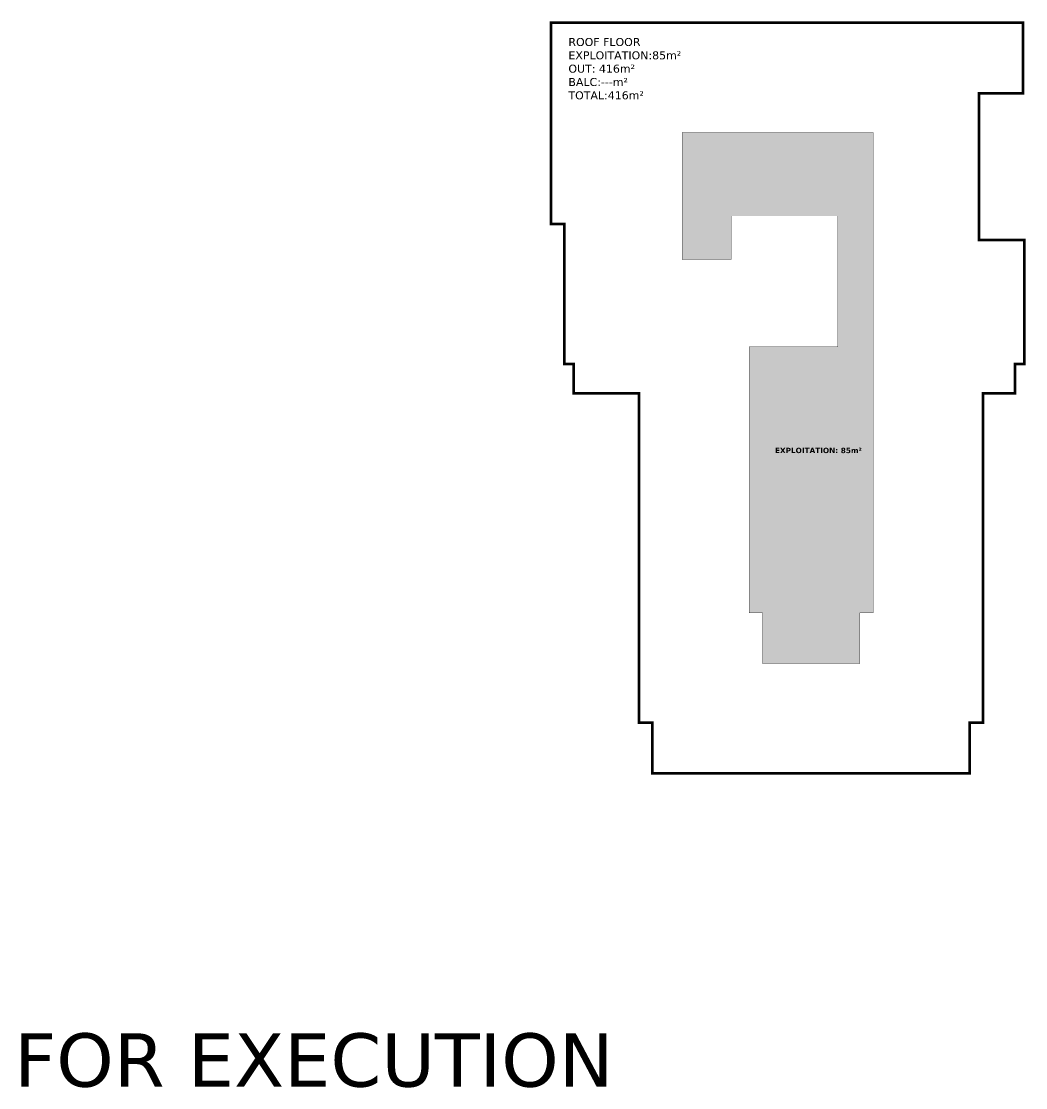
# Model space of a CAD drawing. Header units: inches. Extents: x -48 to 777, y -156 to 510.
# Drawn here: x 173.55 to 211.23, y 278.95 to 318.94 of the extents above; entities that cross this region are included whole.
import ezdxf

# ---------------------------------------------------------------- set-up
doc = ezdxf.new("R2010")
doc.units = ezdxf.units.IN
doc.header["$MEASUREMENT"] = 0
doc.linetypes.add('HIDDEN', pattern=[0.375, 0.25, -0.125])
doc.layers.add('A-TEXT', color=50, linetype='Continuous', lineweight=15)
doc.layers.add('HH-DARK GREY', color=7, linetype='Continuous', lineweight=5, true_color=0x404040)
doc.styles.add('ROMAND', font='verdana.ttf')

msp = doc.modelspace()

# ---------------------------------------------------------------- hatches: boundary and pattern name
at = {"layer": 'HH-DARK GREY'}
h = msp.add_hatch(dxfattribs=at)
h.set_pattern_fill('HONEY', color=256, angle=90)
h.set_pattern_definition([(90, (-242.49175, -12.1304), (-0.108253175, 0.1875), [0.125, -0.25]), (210, (-242.49175, -12.1304), (-0.108253175, -0.1875), [0.125, -0.25]), (150, (-242.49175, -12.1304), (-0.21650635, 5e-17), [-0.25, 0.125])])
h.paths.add_polyline_path([(200.17678, 310.00478), (198.34268, 310.00478), (198.34268, 310.43533), (198.34268, 310.77403), (198.34268, 314.76565), (205.5035, 314.76565), (205.50314, 308.80165), (205.50314, 308.24747), (205.50314, 296.76064), (205.0035, 296.76064), (205.0035, 294.86064), (201.35005, 294.86064), (201.35005, 296.76064), (200.85005, 296.76064), (200.85005, 306.73736), (204.17678, 306.73736), (204.17678, 311.63893), (200.17678, 311.63893)])

# ---------------------------------------------------------------- linework, layer by layer
at = {"layer": 'HH-DARK GREY', "const_width": 0.1}
msp.add_lwpolyline([(209.12678, 290.73736), (209.12678, 292.63736), (209.62678, 292.63736), (209.62678, 304.98653), (210.82678, 304.98736), (210.82678, 306.08736), (211.17678, 306.08736), (211.17678, 310.73909), (209.47693, 310.73898), (209.47663, 316.23903), (211.12678, 316.23911), (211.12678, 318.88893), (193.42678, 318.88893), (193.42678, 311.33893), (193.92678, 311.33893), (193.92678, 306.08736), (194.27678, 306.08736), (194.27678, 304.98736), (196.72678, 304.98736), (196.72678, 292.63736), (197.22678, 292.63736), (197.22678, 291.53736), (197.22678, 290.73736)], close=True, dxfattribs=at)
at = {"layer": 'HH-DARK GREY', "linetype": 'HIDDEN', "ltscale": 0.3, "const_width": 0.01}
msp.add_lwpolyline([(200.17678, 310.00478), (198.34268, 310.00478), (198.34268, 310.43533), (198.34268, 310.77403), (198.34268, 314.76565), (205.5035, 314.76565), (205.50314, 308.80165), (205.50314, 308.24747), (205.50314, 296.76064), (205.0035, 296.76064), (205.0035, 294.86064), (201.35005, 294.86064), (201.35005, 296.76064), (200.85005, 296.76064), (200.85005, 306.73736), (204.17678, 306.73736), (204.17678, 311.63893), (200.17678, 311.63893)], close=True, dxfattribs=at)

# ---------------------------------------------------------------- texts
at = {"layer": 'A-TEXT', "style": 'ROMAND'}
for s, insert, char_height, width, attachment_point in [('\\pt0.3;ROOF FLOOR\\PEXPLOITATION:85m²\\P\\ptz;OUT: 416m²\\PBALC:---m²\\PTOTAL:416m²', (194.07414, 318.31422), 0.3, 5.3855725, 1), ('{\\fVerdana|b1|i0|c0|p34;EXPLOITATION: 85m²}', (205.07737, 302.74375), 0.2, 3.7836175, 9), ('FOR EXECUTION', (173.28286, 280.99183), 2, 35.9038164, 1)]:
    msp.add_mtext(s, dxfattribs=dict(at, insert=insert, char_height=char_height, width=width, attachment_point=attachment_point))

doc.saveas('drawing.dxf')
